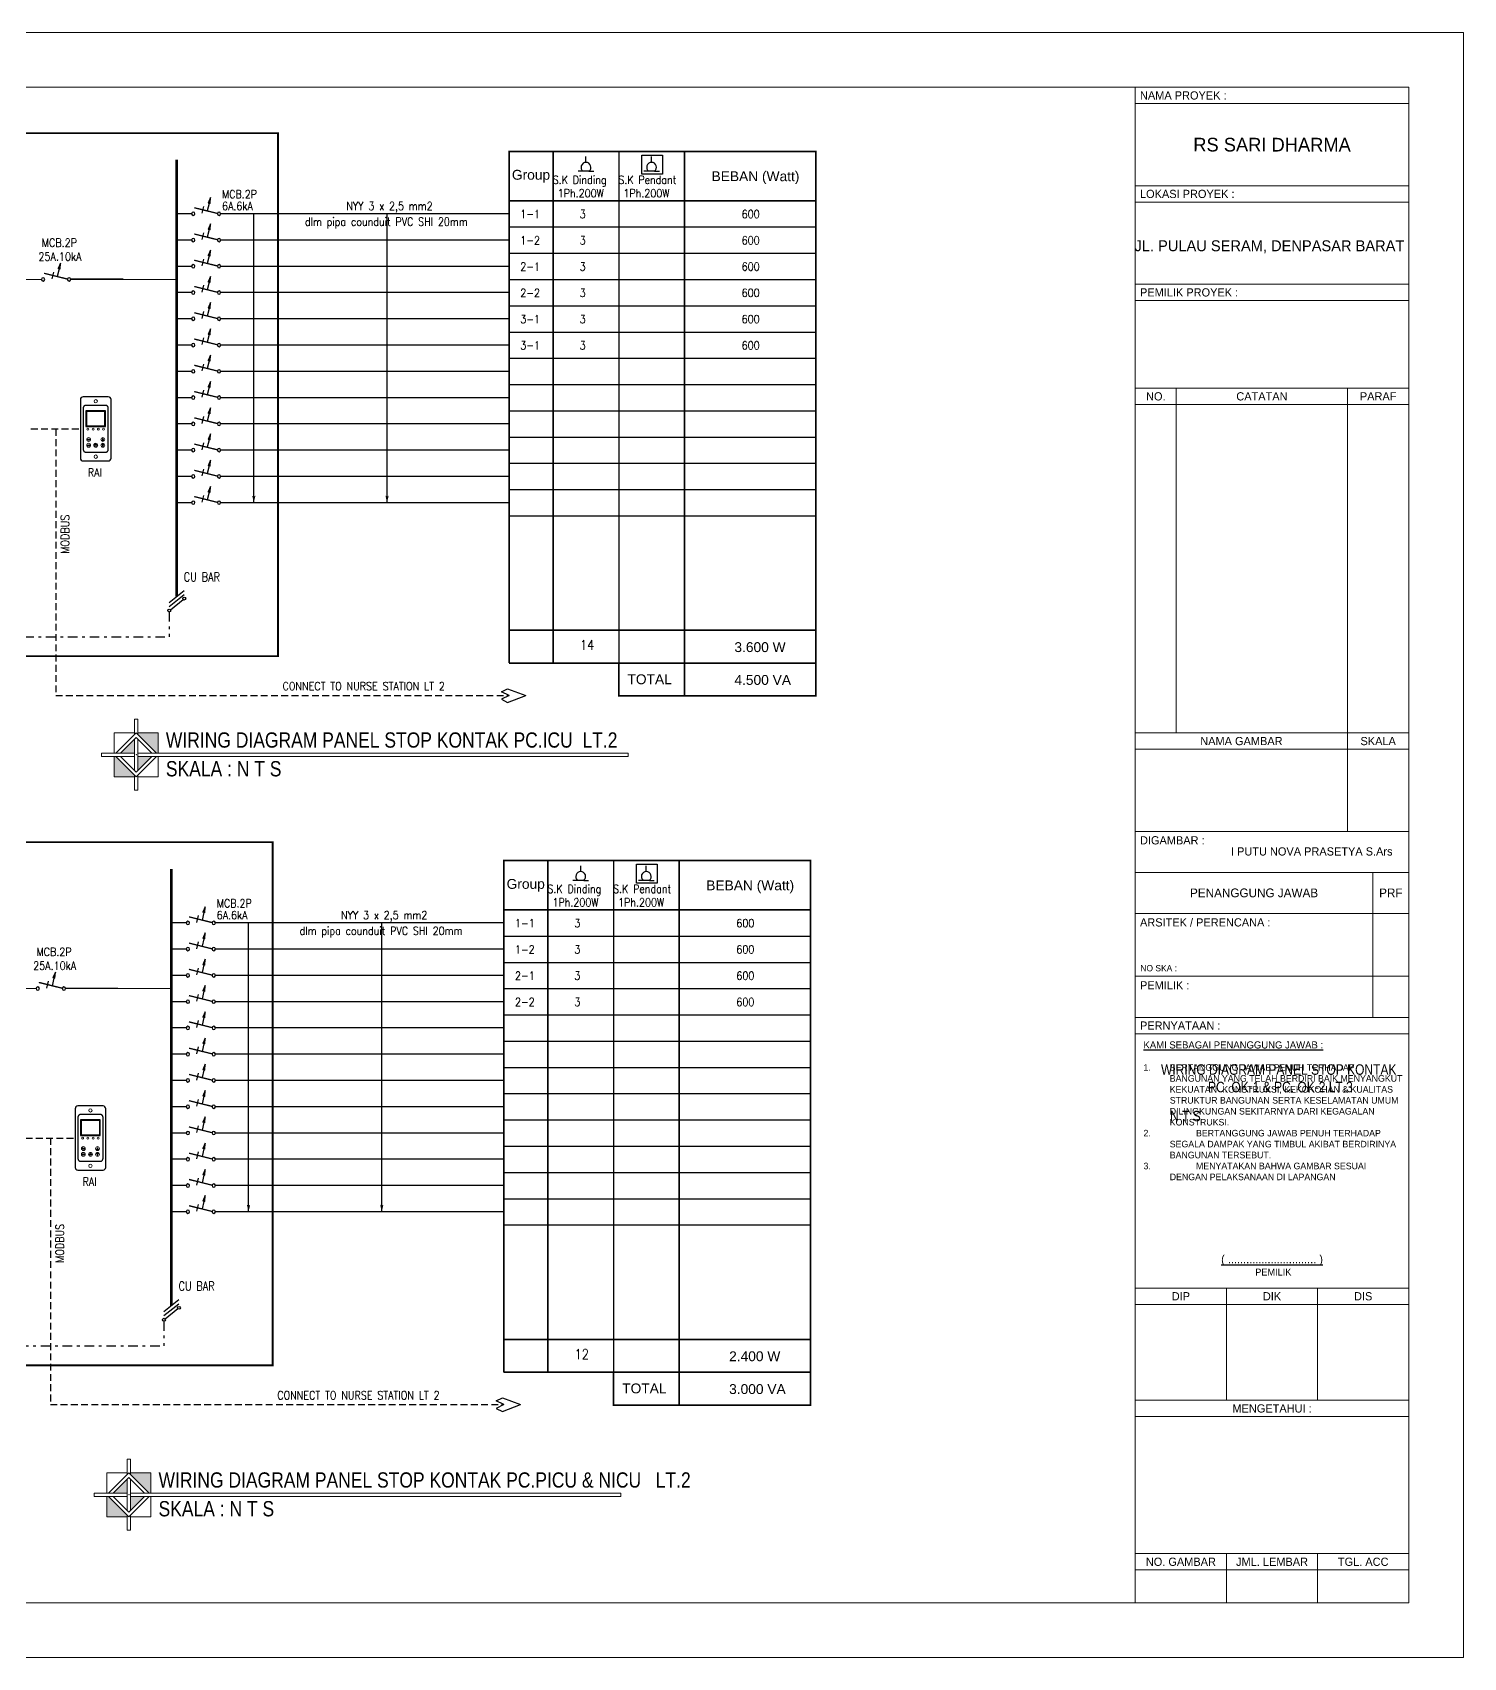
# Model space of a CAD drawing. Header units: inches. Extents: x 31310 to 32350, y 3900 to 5049.
# Drawn here: x 31719 to 31771.4, y 4547.7 to 4607.1 of the extents above; entities that cross this region are included whole.
import ezdxf
from ezdxf.enums import TextEntityAlignment as Align

# ---------------------------------------------------------------- set-up
doc = ezdxf.new("R2010")
doc.units = ezdxf.units.IN
doc.header["$MEASUREMENT"] = 0
for name, pattern in [('CACHE', [0.375, 0.25, -0.125]), ('DASHDOT', [1, 0.5, -0.25, 0, -0.25]), ('HIDDEN', [0.375, 0.25, -0.125]), ('PHANTOM', [2.5, 1.25, -0.25, 0.25, -0.25, 0.25, -0.25])]:
    doc.linetypes.add(name, pattern=pattern)
for name, color, linetype in [('-KOP', 7, 'Continuous'), ('-LINE', 1, 'Continuous'), ('-PANEL', 1, 'Continuous'), ('-SK', 1, 'Continuous'), ('-TXT', 7, 'Continuous'), ('dg', 8, 'Continuous'), ('DIM', 1, 'Continuous'), ('PNL', 5, 'Continuous'), ('TEX', 7, 'Continuous'), ('TEXTKOP', 7, 'Continuous')]:
    doc.layers.add(name, color=color, linetype=linetype)
for name, color, linetype, lineweight in [('A-FURN-EQPM', 177, 'Continuous', 0), ('US 0 Sanitair', 9, 'Continuous', 0), ('US-Elevation', 9, 'Continuous', 5), ('US-Text', 42, 'Continuous', 5)]:
    doc.layers.add(name, color=color, linetype=linetype, lineweight=lineweight)
doc.layers.add('dinding', color=252, linetype='Continuous', lineweight=9, true_color=0x878787)
doc.styles.add('1 100', font='GOTHIC.TTF')
doc.styles.add('1 200', font='GOTHIC.TTF', dxfattribs={"height": 300})
doc.styles.add('ARIAL', font='arial.ttf')
doc.styles.add('Arial Narrow', font='ARIALN.TTF')
doc.styles.add('Grap', font='')
doc.styles.add('Q', font='romans.shx', dxfattribs={"width": 0.7, "height": 180})
doc.styles.add('TXT', font='romans.shx', dxfattribs={"width": 0.85, "height": 0.25})
doc.styles.get('Grap').set_extended_font_data('Graphite Light')
doc.dimstyles.new('dim200', dxfattribs={"dimscale": 2, "dimtxt": 0.17, "dimasz": 0.12, "dimexe": 0.15, "dimexo": 0.1, "dimgap": 0.06, "dimtad": 1, "dimdec": 1, "dimlfac": 100, "dimzin": 12, "dimdsep": 46, "dimtxsty": 'Grap', "dimblk": 'ar1', "dimcen": 0.09, "dimclrd": 243, "dimclre": 243, "dimclrt": 256, "dimadec": 0, "dimazin": 0, "dimtfac": 1, "dimtdec": 1, "dimtix": 1, "dimtmove": 0, "dimatfit": 3, "dimldrblk": 'ar2', "dimfxl": 1, "dimtolj": 1, "dimtzin": 0, "dimarcsym": 0})

# ---------------------------------------------------------------- blocks, each defined once
blk = doc.blocks.new('erthrhhrthre')
for p, q in [((-103.505, 130.043), (-229.505, 130.043)), ((-103.505, 40.943), (-103.505, 130.043)), ((-121.505, 121.643), (-106.505, 121.643)), ((-121.505, 116.243), (-106.505, 116.243)), ((-121.505, 110.543), (-106.505, 110.543)), ((-121.505, 91.642), (-106.505, 91.642)), ((-121.505, 86.242), (-106.505, 86.242)), ((-121.505, 83.992), (-106.505, 83.992)), ((-121.505, 76.042), (-106.505, 76.042)), ((-121.505, 61.2), (-106.505, 61.2)), ((-121.505, 55.05), (-106.505, 55.05)), ((-121.505, 46.643), (-106.505, 46.643)), ((-229.505, 40.943), (-103.505, 40.943))]:
    blk.add_line(p, q)
at = {"color": 5}
for p, q in [((-106.505, 127.043), (-225.005, 127.043)), ((-121.505, 43.943), (-121.505, 127.043)), ((-106.505, 43.943), (-106.505, 127.043)), ((-225.005, 43.943), (-106.505, 43.943))]:
    blk.add_line(p, q, dxfattribs=at)
at = {"ltscale": 8}
for p, q in [((-121.505, 126.143), (-106.505, 126.143)), ((-121.505, 120.743), (-106.505, 120.743)), ((-121.505, 115.343), (-106.505, 115.343)), ((-119.255, 91.642), (-119.255, 110.543)), ((-109.863, 86.242), (-109.863, 110.543)), ((-121.505, 109.643), (-106.505, 109.643)), ((-121.505, 90.742), (-106.505, 90.742)), ((-108.473, 83.992), (-108.473, 76.042)), ((-121.505, 81.742), (-106.505, 81.742)), ((-121.505, 78.292), (-106.505, 78.292)), ((-121.505, 75.142), (-106.505, 75.142)), ((-116.505, 61.2), (-116.505, 55.05)), ((-111.505, 61.2), (-111.505, 55.05)), ((-121.505, 60.3), (-106.505, 60.3)), ((-121.505, 54.15), (-106.505, 54.15)), ((-121.505, 45.743), (-106.505, 45.743))]:
    blk.add_line(p, q, dxfattribs=at)
at = {"ltscale": 5}
for p, q in [((-116.505, 43.943), (-116.505, 46.643)), ((-111.505, 43.943), (-111.505, 46.643))]:
    blk.add_line(p, q, dxfattribs=at)
at = {"layer": 'A-FURN-EQPM', "color": 0, "linetype": 'ByBlock', "lineweight": -2, "ltscale": 0.25}
blk.add_lwpolyline([(-229.505, 40.943), (-103.505, 40.943), (-103.505, 130.043), (-229.505, 130.043)], close=True, dxfattribs=at)
at = {"layer": 'TEXTKOP', "style": '1 100'}
for s, height, p in [('NAMA PROYEK :', 0.45, (-121.247, 126.593)), ('LOKASI PROYEK :', 0.45, (-121.247, 121.193)), ('PEMILIK PROYEK :', 0.45, (-121.247, 115.793)), ('DIGAMBAR :', 0.45, (-121.247, 85.75)), ('I PUTU NOVA PRASETYA S.Ars', 0.45, (-116.258, 85.14)), ('ARSITEK / PERENCANA :', 0.45, (-121.247, 81.25)), ('NO SKA :', 0.3462, (-121.225, 78.739)), ('PEMILIK :', 0.45, (-121.247, 77.8)), ('PERNYATAAN :', 0.45, (-121.247, 75.592))]:
    blk.add_text(s, height=height, dxfattribs=at).set_placement(p, align=Align.MIDDLE_LEFT)
at = {"layer": 'TEXTKOP', "style": '1 100', "oblique": 0}
for s, height, p in [('RS SARI DHARMA', 0.75, (-114.005, 123.893)), ('JL. PULAU SERAM, DENPASAR BARAT ', 0.6, (-114.037, 118.349))]:
    blk.add_text(s, height=height, rotation=359.99148, dxfattribs=at).set_placement(p, align=Align.MIDDLE_CENTER)
at = {"layer": 'TEXTKOP', "style": '1 100'}
for s, height, p in [('NO.', 0.45, (-120.38, 110.093)), ('CATATAN', 0.45, (-114.559, 110.093)), ('PARAF', 0.45, (-108.184, 110.093)), ('NAMA GAMBAR', 0.45, (-115.684, 91.192)), ('SKALA', 0.45, (-108.184, 91.192)), ('PENANGGUNG JAWAB', 0.48, (-114.989, 82.867)), ('PRF', 0.48, (-107.489, 82.867)), ('MENGETAHUI :', 0.45, (-114.005, 54.6)), ('NO. GAMBAR', 0.45, (-119.005, 46.193)), ('JML. LEMBAR', 0.45, (-114.005, 46.193)), ('TGL. ACC', 0.45, (-109.005, 46.193))]:
    blk.add_text(s, height=height, dxfattribs=at).set_placement(p, align=Align.MIDDLE_CENTER)
for s, p in [('DIP', (-119.005, 60.75)), ('DIK', (-114.005, 60.75)), ('DIS', (-109.005, 60.75))]:
    blk.add_text(s, height=0.45, dxfattribs=at).set_placement(p, align=Align.MIDDLE)
at = {"layer": 'TEXTKOP', "ltscale": 5, "style": '1 200'}
for s, insert, char_height, width, attachment_point in [('{\\H1.083x;\\LKAMI SEBAGAI PENANGGUNG JAWAB :\\P\\H0.9234x;\\P\\pxt4;}1. ^IBERTANGGUNG JAWAB PENUH TERHADAP  ^I^IBANGUNAN YANG TELAH BERDIRI BAIK MENYANGKUT ^IKEKUATAN ^IKONSTRUKSI, KEKOKOHAN & KUALITAS ^ISTRUKTUR BANGUNAN SERTA KESELAMATAN UMUM ^IDILINGKUNGAN SEKITARNYA DARI KEGAGALAN ^IKONSTRUKSI.\\P\\pi-4,l4,t8;2.^IBERTANGGUNG JAWAB PENUH TERHADAP SEGALA DAMPAK YANG TIMBUL AKIBAT BERDIRINYA BANGUNAN TERSEBUT.\\P3.^IMENYATAKAN BAHWA GAMBAR SESUAI DENGAN PELAKSANAAN DI LAPANGAN', (-121.055, 74.725), 0.36, 14.2351, 1), ('{\\L( ............................. )\\P\\H0.8333x;\\l PEMILIK}', (-114.005, 63.013), 0.45, 15, 2)]:
    blk.add_mtext(s, dxfattribs=dict(at, insert=insert, char_height=char_height, width=width, attachment_point=attachment_point))
blk = doc.blocks.new('ar1')
at = {"color": 251, "ltscale": 0.13}
for p, q in [((1.06, 0), (-1.06, 0)), ((0, 1.06), (0, -1.06))]:
    blk.add_line(p, q, dxfattribs=at)
at = {"color": 5, "ltscale": 0.13}
blk.add_line((-0.5, -0.5), (0.5, 0.5), dxfattribs=at)
blk = doc.blocks.new('ar2')
at = {"layer": 'dg', "color": 251, "ltscale": 0.13}
for points in [[(-0.91, 0), (-1.08, 0.25), (0, 0)], [(-0.91, 0), (-1.08, -0.25), (0, 0)]]:
    blk.add_solid(points, dxfattribs=at)
at = {"layer": 'DIM', "color": 251, "ltscale": 0.13}
blk.add_line((0, 0), (-1.29, 0), dxfattribs=at)
blk = doc.blocks.new('_ClosedBlank')
at = {"color": 0, "linetype": 'ByBlock', "lineweight": -2}
for p, q in [((-1, 0.17), (0, 0)), ((-1, 0.17), (-1, -0.17)), ((0, 0), (-1, -0.17))]:
    blk.add_line(p, q, dxfattribs=at)
blk = doc.blocks.new('-mcb1p')
at = {"layer": '-LINE', "color": 7}
blk.add_line((0.516, 0.014), (0.465, 0.222), dxfattribs=at)
at = {"layer": '-LINE', "color": 2, "const_width": 0.04}
blk.add_lwpolyline([(0.049, 0.01), (0.755, 0.185)], dxfattribs=at)
at = {"layer": '-LINE', "color": 7}
blk.add_lwpolyline([(0.3, 0.318), (0.357, 0.086)], dxfattribs=at)
at = {"layer": '-LINE', "color": 2}
for centre in [(0, 0), (0.787, 0)]:
    blk.add_circle(centre, 0.05, dxfattribs=at)
at = {"layer": '-LINE', "color": 7, "xscale": 0.1800000000000017, "yscale": 0.1800000000000017, "zscale": 0.1800000000000017, "rotation": 103.8965061037899}
blk.add_blockref('_ClosedBlank', (0.257, 0.493), dxfattribs=at)
blk = doc.blocks.new('-STOP KONTAK')
at = {"layer": '-SK'}
for p, q in [((-0.092, 0), (-0.236, 0)), ((0.092, 0), (-0.092, 0)), ((0, 0.269), (0, 0.443)), ((0.092, 0), (0.236, 0))]:
    blk.add_line(p, q, dxfattribs=at)
blk.add_arc((0, 0.119), 0.15, 307.7237, 232.2763, dxfattribs=at)
blk = doc.blocks.new('nvdghcusdyfb')
at = {"layer": 'US-Text', "ltscale": 5}
for points in [[(-6.79, 0.477), (-6.79, 0.441), (-6.385, 0.036), (-6.349, 0.036), (-6.349, 0.477)], [(-7.268, -0.036), (-7.304, -0.036), (-7.304, -0.477), (-6.862, -0.477), (-6.862, -0.441)]]:
    blk.add_hatch(color=256, dxfattribs=at).paths.add_polyline_path(points)
h = blk.add_hatch(color=256, dxfattribs=at)
h.paths.add_polyline_path([(-6.862, 0.036), (-6.862, 0.339), (-7.166, 0.036)])
h.paths.add_polyline_path([(-6.487, -0.036), (-6.79, -0.036), (-6.79, -0.339)])
for p, q in [((-6.862, 0.441), (-6.862, 0.769)), ((-6.79, 0.769), (-6.862, 0.769)), ((-6.79, 0.441), (-6.79, 0.769)), ((-6.862, 0.477), (-7.304, 0.477)), ((-7.304, 0.036), (-7.304, 0.477)), ((-6.79, 0.477), (-6.349, 0.477)), ((-6.349, 0.036), (-6.349, 0.477)), ((-7.581, 0.036), (-6.862, 0.036)), ((-7.581, 0.036), (-7.581, -0.036)), ((-6.862, -0.339), (-6.862, 0.339)), ((-6.79, -0.339), (-6.79, 0.339)), ((-7.581, -0.036), (-6.862, -0.036)), ((-7.304, -0.036), (-7.304, -0.477)), ((-6.349, -0.036), (-6.349, -0.477)), ((-6.862, -0.477), (-7.304, -0.477)), ((-6.862, -0.769), (-6.862, -0.441)), ((-6.79, -0.769), (-6.79, -0.441)), ((-6.79, -0.477), (-6.349, -0.477)), ((-6.79, -0.769), (-6.862, -0.769))]:
    blk.add_line(p, q, dxfattribs=at)
for points in [[(-7.268, 0.036), (-6.826, 0.477), (-6.385, 0.036)], [(-7.166, 0.036), (-6.826, 0.375), (-6.487, 0.036)], [(-6.385, -0.036), (-6.826, -0.477), (-7.268, -0.036)], [(-6.487, -0.036), (-6.826, -0.375), (-7.166, -0.036)]]:
    blk.add_lwpolyline(points, dxfattribs=at)
blk.add_point((-6.826, 0), dxfattribs=at)

msp = doc.modelspace()

# ---------------------------------------------------------------- hatches: boundary and pattern name
at = {"layer": 'dinding'}
h = msp.add_hatch(color=8, dxfattribs=at)
h.dxf.hatch_style = 1
h.paths.add_polyline_path([(31721.602, 4592.233), (31721.564, 4592.156), (31721.602, 4592.156), (31721.64, 4592.156)])
h = msp.add_hatch(color=8, dxfattribs=at)
h.dxf.hatch_style = 1
h.paths.add_polyline_path([(31721.64, 4592.014), (31721.602, 4592.014), (31721.564, 4592.014), (31721.602, 4591.937)])
h = msp.add_hatch(color=8, dxfattribs=at)
h.dxf.hatch_style = 1
h.paths.add_polyline_path([(31721.409, 4566.312), (31721.371, 4566.235), (31721.409, 4566.235), (31721.447, 4566.235)])
h = msp.add_hatch(color=8, dxfattribs=at)
h.dxf.hatch_style = 1
h.paths.add_polyline_path([(31721.447, 4566.092), (31721.409, 4566.092), (31721.371, 4566.092), (31721.409, 4566.016)])

# ---------------------------------------------------------------- linework, layer by layer
at = {"layer": '-LINE'}
for p, q in [((31740.468, 4602.717), (31740.468, 4584.016)), ((31740.468, 4602.717), (31740.468, 4584.016)), ((31742.868, 4602.717), (31742.868, 4582.816)), ((31742.868, 4602.717), (31742.868, 4582.816)), ((31742.868, 4602.717), (31742.868, 4582.816)), ((31747.668, 4601.817), (31747.668, 4593.359)), ((31724.846, 4600.437), (31724.305, 4600.437)), ((31736.455, 4600.437), (31725.91, 4600.437)), ((31724.846, 4599.477), (31724.305, 4599.477)), ((31736.455, 4599.477), (31725.91, 4599.477)), ((31724.846, 4598.517), (31724.305, 4598.517)), ((31736.455, 4598.517), (31725.91, 4598.517)), ((31724.846, 4597.557), (31724.305, 4597.557)), ((31736.455, 4597.557), (31725.91, 4597.557)), ((31724.846, 4596.597), (31724.305, 4596.597)), ((31736.455, 4596.597), (31725.91, 4596.597)), ((31724.846, 4595.637), (31724.305, 4595.637)), ((31736.455, 4595.637), (31725.91, 4595.637)), ((31724.846, 4594.677), (31724.305, 4594.677)), ((31736.455, 4594.677), (31725.91, 4594.677)), ((31724.846, 4593.717), (31724.305, 4593.717)), ((31736.455, 4593.717), (31725.91, 4593.717)), ((31724.846, 4592.757), (31724.305, 4592.757)), ((31736.455, 4592.757), (31725.91, 4592.757)), ((31724.846, 4591.797), (31724.305, 4591.797)), ((31736.455, 4591.797), (31725.91, 4591.797)), ((31724.846, 4590.837), (31724.305, 4590.837)), ((31736.455, 4590.837), (31725.91, 4590.837)), ((31724.846, 4589.877), (31724.305, 4589.877)), ((31736.455, 4589.877), (31725.91, 4589.877)), ((31740.274, 4576.796), (31740.274, 4558.094)), ((31740.274, 4576.796), (31740.274, 4558.094)), ((31742.674, 4576.796), (31742.674, 4556.894)), ((31742.674, 4576.796), (31742.674, 4556.894)), ((31742.674, 4576.796), (31742.674, 4556.894)), ((31747.474, 4575.896), (31747.474, 4567.437)), ((31724.653, 4574.516), (31724.112, 4574.516)), ((31736.262, 4574.516), (31725.717, 4574.516)), ((31724.653, 4573.556), (31724.112, 4573.556)), ((31736.262, 4573.556), (31725.717, 4573.556)), ((31724.653, 4572.596), (31724.112, 4572.596)), ((31736.262, 4572.596), (31725.717, 4572.596)), ((31724.653, 4571.636), (31724.112, 4571.636)), ((31736.262, 4571.636), (31725.717, 4571.636)), ((31724.653, 4570.676), (31724.112, 4570.676)), ((31736.262, 4570.676), (31725.717, 4570.676)), ((31724.653, 4569.716), (31724.112, 4569.716)), ((31736.262, 4569.716), (31725.717, 4569.716)), ((31724.653, 4568.756), (31724.112, 4568.756)), ((31736.262, 4568.756), (31725.717, 4568.756)), ((31724.653, 4567.796), (31724.112, 4567.796)), ((31736.262, 4567.796), (31725.717, 4567.796)), ((31724.653, 4566.836), (31724.112, 4566.836)), ((31736.262, 4566.836), (31725.717, 4566.836)), ((31724.653, 4565.876), (31724.112, 4565.876)), ((31736.262, 4565.876), (31725.717, 4565.876)), ((31724.653, 4564.916), (31724.112, 4564.916)), ((31736.262, 4564.916), (31725.717, 4564.916)), ((31724.653, 4563.956), (31724.112, 4563.956)), ((31736.262, 4563.956), (31725.717, 4563.956))]:
    msp.add_line(p, q, dxfattribs=at)
at = {"layer": '-LINE', "color": 8}
for p, q in [((31736.455, 4599.957), (31747.668, 4599.957)), ((31736.455, 4598.997), (31747.668, 4598.997)), ((31736.455, 4598.037), (31747.668, 4598.037)), ((31736.455, 4597.077), (31747.668, 4597.077)), ((31736.455, 4596.117), (31747.668, 4596.117)), ((31736.455, 4595.157), (31747.668, 4595.157)), ((31736.455, 4594.197), (31747.668, 4594.197)), ((31736.455, 4593.237), (31747.668, 4593.237)), ((31736.455, 4592.277), (31747.668, 4592.277)), ((31736.455, 4591.317), (31747.668, 4591.317)), ((31736.455, 4590.357), (31747.668, 4590.357)), ((31736.455, 4589.397), (31747.668, 4589.397)), ((31736.455, 4585.216), (31747.668, 4585.216)), ((31736.455, 4584.016), (31747.668, 4584.016)), ((31736.455, 4584.016), (31747.668, 4584.016)), ((31736.262, 4574.036), (31747.474, 4574.036)), ((31736.262, 4573.076), (31747.474, 4573.076)), ((31736.262, 4572.116), (31747.474, 4572.116)), ((31736.262, 4571.156), (31747.474, 4571.156)), ((31736.262, 4570.196), (31747.474, 4570.196)), ((31736.262, 4569.236), (31747.474, 4569.236)), ((31736.262, 4568.276), (31747.474, 4568.276)), ((31736.262, 4567.316), (31747.474, 4567.316)), ((31736.262, 4566.356), (31747.474, 4566.356)), ((31736.262, 4565.396), (31747.474, 4565.396)), ((31736.262, 4564.436), (31747.474, 4564.436)), ((31736.262, 4563.476), (31747.474, 4563.476)), ((31736.262, 4559.294), (31747.474, 4559.294)), ((31736.262, 4558.094), (31747.474, 4558.094)), ((31736.262, 4558.094), (31747.474, 4558.094))]:
    msp.add_line(p, q, dxfattribs=at)
at = {"layer": '-LINE', "color": 7}
for p, q in [((31724.031, 4586.232), (31724.58, 4586.67)), ((31724.031, 4586.082), (31724.58, 4586.52)), ((31724.071, 4585.965), (31724.54, 4586.339)), ((31723.838, 4560.31), (31724.387, 4560.748)), ((31723.838, 4560.161), (31724.387, 4560.599)), ((31723.878, 4560.044), (31724.347, 4560.418))]:
    msp.add_line(p, q, dxfattribs=at)
at = {"layer": '-LINE', "color": 7, "linetype": 'DASHDOT', "ltscale": 0.7}
for p, q in [((31724.031, 4585.882), (31724.031, 4584.975)), ((31699.524, 4584.975), (31724.031, 4584.975)), ((31723.838, 4559.96), (31723.838, 4559.054)), ((31699.331, 4559.054), (31723.838, 4559.054))]:
    msp.add_line(p, q, dxfattribs=at)
at = {"layer": '-LINE', "elevation": 0}
for points, const_width in [([(31724.305, 4602.415), (31724.305, 4586.451)], 0.096), ([(31738.068, 4602.717), (31738.068, 4584.016)], 0.06), ([(31742.868, 4602.717), (31742.868, 4582.816)], 0.06), ([(31736.455, 4600.917), (31747.668, 4600.917)], 0.06), ([(31737.874, 4576.796), (31737.874, 4558.094)], 0.06), ([(31742.674, 4576.796), (31742.674, 4556.894)], 0.06), ([(31724.112, 4576.494), (31724.112, 4560.529)], 0.096), ([(31736.262, 4574.996), (31747.474, 4574.996)], 0.06)]:
    msp.add_lwpolyline(points, dxfattribs=dict(at, const_width=const_width))
at = {"layer": '-LINE', "const_width": 0.06}
for points in [[(31736.455, 4584.016), (31736.455, 4602.717), (31747.668, 4602.717), (31747.668, 4582.816)], [(31736.455, 4585.216), (31747.668, 4585.216)], [(31736.455, 4584.016), (31747.668, 4584.016)], [(31747.668, 4584.016), (31747.668, 4582.816), (31740.468, 4582.816), (31740.468, 4584.016)], [(31736.262, 4558.094), (31736.262, 4576.796), (31747.474, 4576.796), (31747.474, 4556.894)], [(31736.262, 4559.294), (31747.474, 4559.294)], [(31736.262, 4558.094), (31747.474, 4558.094)], [(31747.474, 4558.094), (31747.474, 4556.894), (31740.274, 4556.894), (31740.274, 4558.094)]]:
    msp.add_lwpolyline(points, dxfattribs=at)
at = {"layer": '-LINE', "color": 7}
for centre in [(31724.58, 4586.371), (31724.031, 4585.933), (31724.387, 4560.45), (31723.838, 4560.012)]:
    msp.add_circle(centre, 0.0516, dxfattribs=at)
at = {"layer": '-PANEL', "elevation": -0.018}
for points in [[(31720.884, 4591.402), (31721.802, 4591.402, 0.414214), (31721.903, 4591.503), (31721.903, 4593.646, 0.414214), (31721.802, 4593.747), (31720.884, 4593.747, 0.414214), (31720.783, 4593.646), (31720.783, 4591.503, 0.414214)], [(31720.69, 4565.481), (31721.609, 4565.481, 0.414214), (31721.71, 4565.582), (31721.71, 4567.725, 0.414214), (31721.609, 4567.825), (31720.69, 4567.825, 0.414214), (31720.59, 4567.725), (31720.59, 4565.582, 0.414214)]]:
    msp.add_lwpolyline(points, format="xyb", close=True, dxfattribs=at)
at = {"layer": '-PANEL', "linetype": 'CACHE', "ltscale": 20, "elevation": -0.018}
for points in [[(31720.984, 4591.726), (31721.702, 4591.726, 0.414214), (31721.802, 4591.826), (31721.802, 4593.334, 0.414214), (31721.702, 4593.435), (31720.984, 4593.435, 0.414214), (31720.884, 4593.334), (31720.884, 4591.826, 0.414214)], [(31720.791, 4565.804), (31721.508, 4565.804, 0.414214), (31721.609, 4565.905), (31721.609, 4567.413, 0.414214), (31721.508, 4567.513), (31720.791, 4567.513, 0.414214), (31720.69, 4567.413), (31720.69, 4565.905, 0.414214)]]:
    msp.add_lwpolyline(points, format="xyb", close=True, dxfattribs=at)
at = {"layer": '-PANEL', "ltscale": 20, "elevation": -0.018}
for points in [[(31720.984, 4592.668), (31721.702, 4592.668), (31721.702, 4593.236), (31720.984, 4593.236)], [(31721.004, 4592.688), (31721.681, 4592.688), (31721.681, 4593.215), (31721.004, 4593.215)], [(31720.791, 4566.746), (31721.508, 4566.746), (31721.508, 4567.314), (31720.791, 4567.314)], [(31720.811, 4566.766), (31721.488, 4566.766), (31721.488, 4567.294), (31720.811, 4567.294)]]:
    msp.add_lwpolyline(points, close=True, dxfattribs=at)
at = {"layer": '-SK'}
for points in [[(31741.306, 4602.586), (31742.065, 4602.586), (31742.065, 4601.888), (31741.306, 4601.888)], [(31741.113, 4576.664), (31741.872, 4576.664), (31741.872, 4575.967), (31741.113, 4575.967)]]:
    msp.add_lwpolyline(points, close=True, dxfattribs=at)
at = {"color": 2, "linetype": 'HIDDEN', "elevation": -0.018}
for points in [[(31718.972, 4592.575), (31720.783, 4592.575)], [(31719.878, 4592.575), (31719.878, 4582.829), (31736.455, 4582.829)], [(31718.779, 4566.653), (31720.59, 4566.653)], [(31719.684, 4566.653), (31719.684, 4556.908), (31736.262, 4556.908)]]:
    msp.add_lwpolyline(points, dxfattribs=at)
at = {"color": 2, "linetype": 'Continuous', "elevation": -0.018}
for points in [[(31736.455, 4582.829), (31736.175, 4582.966), (31736.403, 4583.079), (31737.063, 4582.829)], [(31736.455, 4582.829), (31736.175, 4582.692), (31736.403, 4582.579), (31737.063, 4582.829)], [(31736.262, 4556.908), (31735.982, 4557.044), (31736.21, 4557.158), (31736.87, 4556.908)], [(31736.262, 4556.908), (31735.982, 4556.771), (31736.21, 4556.657), (31736.87, 4556.908)]]:
    msp.add_lwpolyline(points, dxfattribs=at)
at = {"layer": 'dinding', "color": 2}
for points, elevation in [([(31721.602, 4592.233), (31721.564, 4592.156), (31721.602, 4592.156)], -0.03), ([(31721.602, 4592.233), (31721.64, 4592.156), (31721.602, 4592.156)], -0.03), ([(31721.287, 4591.978), (31721.396, 4591.978)], -0.018), ([(31721.602, 4591.937), (31721.564, 4592.014), (31721.602, 4592.014)], -0.03), ([(31721.602, 4591.937), (31721.64, 4592.014), (31721.602, 4592.014)], -0.03), ([(31721.409, 4566.312), (31721.371, 4566.235), (31721.409, 4566.235)], -0.03), ([(31721.409, 4566.016), (31721.371, 4566.092), (31721.409, 4566.092)], -0.03), ([(31721.409, 4566.312), (31721.447, 4566.235), (31721.409, 4566.235)], -0.03), ([(31721.409, 4566.016), (31721.447, 4566.092), (31721.409, 4566.092)], -0.03), ([(31721.094, 4566.057), (31721.203, 4566.057)], -0.018)]:
    msp.add_lwpolyline(points, dxfattribs=dict(at, elevation=elevation))
at = {"layer": 'dinding', "color": 2, "const_width": 0.0101, "elevation": -0.009}
for points in [[(31721.369, 4591.972), (31721.369, 4591.947), (31721.316, 4591.947)], [(31721.175, 4566.051), (31721.175, 4566.025), (31721.123, 4566.025)]]:
    msp.add_lwpolyline(points, dxfattribs=at)
at = {"layer": 'dinding', "color": 1}
for centre, radius in [((31721.343, 4593.586, -0.018), 0.0617), ((31721.084, 4592.189, -0.03), 0.0708), ((31721.602, 4592.189, -0.03), 0.0708), ((31721.084, 4591.978, -0.03), 0.0708), ((31721.343, 4591.978, -0.018), 0.0708), ((31721.343, 4591.56, -0.018), 0.0617), ((31721.602, 4591.978, -0.03), 0.0708), ((31721.15, 4567.665, -0.018), 0.0617), ((31720.891, 4566.268, -0.03), 0.0708), ((31720.891, 4566.057, -0.03), 0.0708), ((31721.15, 4566.057, -0.018), 0.0708), ((31721.409, 4566.268, -0.03), 0.0708), ((31721.409, 4566.057, -0.03), 0.0708), ((31721.15, 4565.638, -0.018), 0.0617)]:
    msp.add_circle(centre, radius, dxfattribs=at)
at = {"layer": 'dinding', "color": 2}
for centre in [(31721.058, 4592.566, -0.018), (31721.248, 4592.566, -0.018), (31721.438, 4592.566, -0.018), (31721.628, 4592.566, -0.018), (31720.865, 4566.645, -0.018), (31721.055, 4566.645, -0.018), (31721.245, 4566.645, -0.018), (31721.435, 4566.645, -0.018)]:
    msp.add_circle(centre, 0.0363, dxfattribs=at)
for points in [[(31721.305, 4591.947, -0.009), (31721.323, 4591.966, -0.009), (31721.323, 4591.928, -0.009)], [(31721.112, 4566.025, -0.009), (31721.13, 4566.045, -0.009), (31721.13, 4566.007, -0.009)]]:
    msp.add_solid(points, dxfattribs=at)
at = {"layer": 'PNL', "color": 7, "linetype": 'PHANTOM', "lineweight": 0, "ltscale": 0.9, "const_width": 0.0669}
for points in [[(31728.007, 4603.388), (31698.482, 4603.388), (31698.482, 4584.268), (31728.007, 4584.268)], [(31727.814, 4577.466), (31698.289, 4577.466), (31698.289, 4558.347), (31727.814, 4558.347)]]:
    msp.add_lwpolyline(points, close=True, dxfattribs=at)
at = {"layer": 'US-Elevation', "color": 1}
for p, q in [((31717.932, 4598.039), (31719.354, 4598.039)), ((31720.432, 4598.039), (31724.305, 4598.039)), ((31720.444, 4598.055), (31722.344, 4598.055)), ((31717.739, 4572.117), (31719.161, 4572.117)), ((31720.239, 4572.117), (31724.112, 4572.117)), ((31720.251, 4572.133), (31722.151, 4572.133))]:
    msp.add_line(p, q, dxfattribs=at)
at = {"layer": 'US-Text'}
msp.add_lwpolyline([(31722.883, 4580.722), (31740.811, 4580.722), (31740.811, 4580.601), (31722.883, 4580.601)], close=True, dxfattribs=at)
at = {"layer": 'US-Text', "elevation": 0}
msp.add_lwpolyline([(31722.616, 4553.673), (31740.543, 4553.673), (31740.543, 4553.552), (31722.616, 4553.552)], close=True, dxfattribs=at)

# ---------------------------------------------------------------- block references
at = {"layer": '-LINE', "rotation": 3.41322171e-08}
for p, xscale, yscale, zscale in [((31725.85, 4600.439), -1.200000000000727, 1.199999999999818, 1.199999999999999), ((31725.85, 4599.479), -1.200000000000727, 1.199999999999818, 1.199999999999999), ((31725.85, 4598.519), -1.200000000000727, 1.199999999999818, 1.199999999999999), ((31720.371, 4598.039), -1.214595193355503, 1.214595193354583, 1.214595193354767), ((31725.85, 4597.559), -1.200000000000727, 1.199999999999818, 1.199999999999999), ((31725.85, 4596.599), -1.200000000000727, 1.199999999999818, 1.199999999999999), ((31725.85, 4595.639), -1.200000000000727, 1.199999999999818, 1.199999999999999), ((31725.85, 4594.679), -1.200000000000727, 1.199999999999818, 1.199999999999999), ((31725.85, 4593.719), -1.200000000000727, 1.199999999999818, 1.199999999999999), ((31725.85, 4592.759), -1.200000000000727, 1.199999999999818, 1.199999999999999), ((31725.85, 4591.799), -1.200000000000727, 1.199999999999818, 1.199999999999999), ((31725.85, 4590.839), -1.200000000000727, 1.199999999999818, 1.199999999999999), ((31725.85, 4589.879), -1.200000000000727, 1.199999999999818, 1.199999999999999), ((31725.657, 4574.518), -1.200000000000727, 1.199999999999818, 1.199999999999999), ((31725.657, 4573.558), -1.200000000000727, 1.199999999999818, 1.199999999999999), ((31720.178, 4572.117), -1.214595193355503, 1.214595193354583, 1.214595193354767), ((31725.657, 4572.598), -1.200000000000727, 1.199999999999818, 1.199999999999999), ((31725.657, 4571.638), -1.200000000000727, 1.199999999999818, 1.199999999999999), ((31725.657, 4570.678), -1.200000000000727, 1.199999999999818, 1.199999999999999), ((31725.657, 4569.718), -1.200000000000727, 1.199999999999818, 1.199999999999999), ((31725.657, 4568.758), -1.200000000000727, 1.199999999999818, 1.199999999999999), ((31725.657, 4567.798), -1.200000000000727, 1.199999999999818, 1.199999999999999), ((31725.657, 4566.838), -1.200000000000727, 1.199999999999818, 1.199999999999999), ((31725.657, 4565.878), -1.200000000000727, 1.199999999999818, 1.199999999999999), ((31725.657, 4564.918), -1.200000000000727, 1.199999999999818, 1.199999999999999), ((31725.657, 4563.958), -1.200000000000727, 1.199999999999818, 1.199999999999999)]:
    msp.add_blockref('-mcb1p', p, dxfattribs=dict(at, xscale=xscale, yscale=yscale, zscale=zscale))
at = {"layer": '-SK', "xscale": 1.200000000000727, "yscale": 1.200000000000727, "zscale": 1.200000000000727}
for p in [(31739.267, 4601.995), (31741.667, 4601.995), (31739.074, 4576.073), (31741.474, 4576.073)]:
    msp.add_blockref('-STOP KONTAK', p, dxfattribs=at)
at = {"layer": 'US-Elevation', "color": 1, "xscale": 0.6666666666678794, "yscale": 0.6666666666678794, "zscale": 0.6666666666678794}
msp.add_blockref('erthrhhrthre', (31840.356, 4520.37), dxfattribs=at)
at = {"layer": 'US-Text', "xscale": 1.687477590479829, "yscale": 1.687477590479829, "zscale": 1.687477590479829}
for p in [(31734.342, 4580.662), (31734.074, 4553.613)]:
    msp.add_blockref('nvdghcusdyfb', p, dxfattribs=at)

# ---------------------------------------------------------------- texts
at = {"layer": '-KOP', "color": 2, "ltscale": 0.5, "style": 'ARIAL'}
for s, p in [('Group', (31736.559, 4601.684)), ('BEBAN (Watt)', (31743.859, 4601.631)), ('3.600 W', (31744.695, 4584.418)), ('TOTAL ', (31740.785, 4583.243)), ('4.500 VA', (31744.695, 4583.218)), ('Group', (31736.366, 4575.763)), ('BEBAN (Watt)', (31743.666, 4575.71)), ('2.400 W', (31744.502, 4558.497)), ('TOTAL ', (31740.592, 4557.322)), ('3.000 VA', (31744.502, 4557.297))]:
    msp.add_text(s, height=0.36, dxfattribs=at).set_placement(p)
at = {"layer": '-TXT', "style": 'TXT', "width": 0.85}
for s, height, p in [('S.K Dinding', 0.3, (31738.053, 4601.531)), ('S.K Pendant', 0.3, (31740.453, 4601.531)), ('MCB.2P', 0.3, (31725.962, 4601.006)), ('1Ph.200W', 0.3, (31738.237, 4601.04)), ('1Ph.200W', 0.3, (31740.637, 4601.04)), ('6A.6kA', 0.3, (31725.962, 4600.573)), ('NYY 3 x 2,5 mm2', 0.3, (31730.504, 4600.573)), ('1-1', 0.3, (31736.865, 4600.278)), ('dlm pipa counduit PVC SHI 20mm', 0.3, (31728.99, 4599.999)), ('1-2', 0.3, (31736.865, 4599.318)), ('2-1', 0.3, (31736.865, 4598.358)), ('2-2', 0.3, (31736.865, 4597.398)), ('3-1', 0.3, (31736.865, 4596.438)), ('3-1', 0.3, (31736.865, 4595.478)), ('RAI', 0.3016, (31721.054, 4590.831)), ('CONNECT TO NURSE STATION LT 2', 0.30165, (31728.173, 4583.021)), ('S.K Dinding', 0.3, (31737.86, 4575.61)), ('S.K Pendant', 0.3, (31740.26, 4575.61)), ('MCB.2P', 0.3, (31725.769, 4575.085)), ('1Ph.200W', 0.3, (31738.044, 4575.119)), ('1Ph.200W', 0.3, (31740.444, 4575.119)), ('6A.6kA', 0.3, (31725.769, 4574.652)), ('NYY 3 x 2,5 mm2', 0.3, (31730.311, 4574.652)), ('1-1', 0.3, (31736.672, 4574.357)), ('dlm pipa counduit PVC SHI 20mm', 0.3, (31728.797, 4574.078)), ('1-2', 0.3, (31736.672, 4573.397)), ('2-1', 0.3, (31736.672, 4572.437)), ('2-2', 0.3, (31736.672, 4571.477)), ('RAI', 0.3016, (31720.861, 4564.909)), ('CONNECT TO NURSE STATION LT 2', 0.30165, (31727.98, 4557.1))]:
    msp.add_text(s, height=height, dxfattribs=at).set_placement(p)
for s, height, p in [('3', 0.3, (31739.147, 4600.278)), ('600', 0.3, (31745.291, 4600.278)), ('MCB.2P', 0.3016, (31720.013, 4599.231)), ('3', 0.3, (31739.147, 4599.318)), ('600', 0.3, (31745.291, 4599.318)), ('25A.10kA', 0.3016, (31720.035, 4598.724)), ('3', 0.3, (31739.147, 4598.358)), ('600', 0.3, (31745.291, 4598.358)), ('3', 0.3, (31739.147, 4597.398)), ('600', 0.3, (31745.291, 4597.398)), ('3', 0.3, (31739.147, 4596.438)), ('600', 0.3, (31745.291, 4596.438)), ('3', 0.3, (31739.147, 4595.478)), ('600', 0.3, (31745.291, 4595.478)), ('14', 0.36, (31739.307, 4584.496)), ('3', 0.3, (31738.954, 4574.357)), ('600', 0.3, (31745.098, 4574.357)), ('MCB.2P', 0.3016, (31719.82, 4573.309)), ('3', 0.3, (31738.954, 4573.397)), ('600', 0.3, (31745.098, 4573.397)), ('25A.10kA', 0.3016, (31719.841, 4572.803)), ('3', 0.3, (31738.954, 4572.437)), ('600', 0.3, (31745.098, 4572.437)), ('3', 0.3, (31738.954, 4571.477)), ('600', 0.3, (31745.098, 4571.477)), ('12', 0.36, (31739.114, 4558.575))]:
    msp.add_text(s, height=height, dxfattribs=at).set_placement(p, align=Align.CENTER)
at = {"layer": '-TXT', "color": 2, "style": 'TXT', "width": 0.85}
for s, height, p in [('MUTE', 0.0362, (31721.083, 4591.959, -0.018)), ('TEST', 0.0362, (31721.083, 4592.169, -0.018)), ('MENU', 0.0241, (31721.345, 4591.99, -0.006)), ('TEST', 0.0362, (31720.89, 4566.248, -0.018)), ('MENU', 0.0241, (31721.152, 4566.069, -0.006)), ('MUTE', 0.0362, (31720.89, 4566.038, -0.018))]:
    msp.add_text(s, height=height, dxfattribs=at).set_placement(p, align=Align.CENTER)
at = {"layer": '-TXT', "style": 'TXT', "width": 0.85}
for p in [(31720.372, 4588.009), (31720.179, 4562.088)]:
    msp.add_text('MODBUS', height=0.3016, rotation=90, dxfattribs=at).set_placement(p)
at = {"layer": 'TEX', "style": 'Q', "width": 0.8}
for p in [(31725.223, 4587.164), (31725.03, 4561.243)]:
    msp.add_text('CU BAR', height=0.324, dxfattribs=at).set_placement(p, align=Align.MIDDLE)
at = {"layer": 'US 0 Sanitair', "attachment_point": 1, "style": 'Arial Narrow'}
for s, insert, char_height, width in [('\\pxqc;WIRING DIAGRAM PANEL STOP KONTAK  PC. OK-1 & PC. OK-2 LT.3', (31760.216, 4569.349, 0), 0.38318, 8.88489), ('N T S', (31760.624, 4567.65, 0), 0.3832, 12.06096)]:
    msp.add_mtext(s, dxfattribs=dict(at, insert=insert, char_height=char_height, width=width))
at = {"layer": 'US-Text', "char_height": 0.5579, "attachment_point": 1, "style": 'Arial Narrow'}
for s, insert, width in [('WIRING DIAGRAM PANEL STOP KONTAK PC.ICU  LT.2', (31723.907, 4581.482), 17.56076), ('SKALA : N T S', (31723.907, 4580.432), 8.43672), ('WIRING DIAGRAM PANEL STOP KONTAK PC.PICU & NICU   LT.2', (31723.639, 4554.433), 20.42071), ('SKALA : N T S', (31723.639, 4553.383), 8.43672)]:
    msp.add_mtext(s, dxfattribs=dict(at, insert=insert, width=width))

# ---------------------------------------------------------------- leaders
at = {"layer": '-LINE', "color": 2}
for points in [[(31727.123, 4589.877), (31727.123, 4600.437)], [(31731.994, 4589.877), (31731.993, 4600.437)], [(31726.93, 4563.956), (31726.93, 4574.516)], [(31731.801, 4563.956), (31731.8, 4574.516)]]:
    msp.add_leader(points, dimstyle='dim200', override={"dimtad": 0}, dxfattribs=at)

doc.saveas('drawing.dxf')
